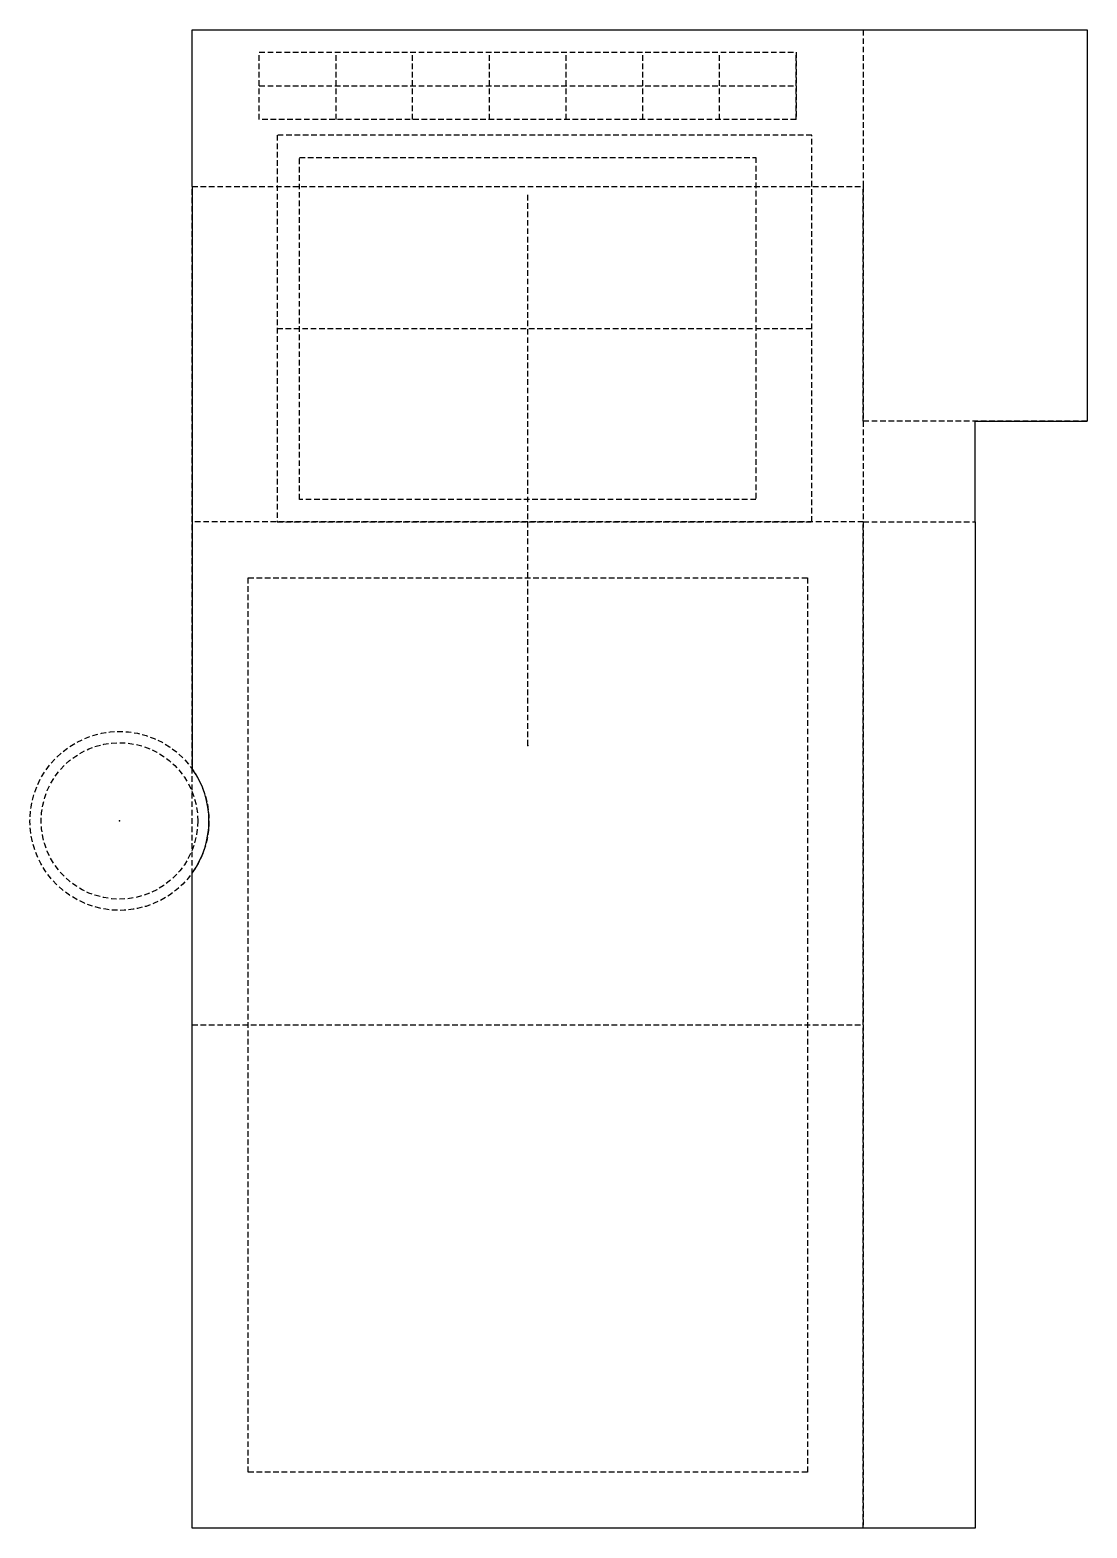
# Model space of a CAD drawing. Header units: millimetres. Extents: x -44 to 50, y -70 to 64.
import ezdxf

# ---------------------------------------------------------------- set-up
doc = ezdxf.new("R2010")
doc.units = ezdxf.units.MM
doc.linetypes.add('DASHED', pattern=[0.75, 0.5, -0.25])
doc.layers.get('0').update_dxf_attribs({"linetype": 'CONTINUOUS'})

msp = doc.modelspace()

# ---------------------------------------------------------------- linework, layer by layer
for p, q in [((-30, 50), (-30, 64)), ((-30, 64), (30, 64)), ((30, 64), (50, 64)), ((50, 64), (50, 29)), ((-30, 50), (-30, -2.09)), ((40, 20), (40, 29)), ((40, 29), (50, 29)), ((40, 20), (40, -70)), ((-30, -70), (-30, -11.41)), ((30, -70), (-30, -70)), ((40, -70), (30, -70))]:
    msp.add_line(p, q)
at = {"linetype": 'DASHED'}
for p, q in [((30, 64), (30, 50)), ((-24, 62), (24, 62)), ((-24, 56), (-24, 62)), ((-17.14, 56), (-17.14, 62)), ((-10.29, 56), (-10.29, 62)), ((-3.43, 56), (-3.43, 62)), ((3.43, 56), (3.43, 62)), ((10.29, 56), (10.29, 62)), ((17.14, 56), (17.14, 62)), ((24, 62), (24, 56)), ((24, 56), (24, 62)), ((-24, 59), (24, 59)), ((24, 56), (-24, 56)), ((25.4, 54.6), (-22.4, 54.6)), ((-22.4, 54.6), (-22.4, 20)), ((25.4, 20), (25.4, 54.6)), ((-20.4, 52.6), (20.4, 52.6)), ((-20.4, 22), (-20.4, 52.6)), ((20.4, 52.6), (20.4, 22)), ((-30, 50), (30, 50)), ((-30, -70), (-30, 50)), ((30, 50), (30, -70)), ((30, 29), (30, 50)), ((0, 0), (0, 49.25)), ((-22.4, 37.3), (25.4, 37.3)), ((50, 29), (30, 29)), ((20.4, 22), (-20.4, 22)), ((30, 20), (-30, 20)), ((-22.4, 20), (25.4, 20)), ((30, 20), (40, 20)), ((30, -70), (30, 20)), ((-25, 15), (25, 15)), ((-25, -65), (-25, 15)), ((25, 15), (25, -65)), ((-30, -25), (30, -25)), ((25, -65), (-25, -65))]:
    msp.add_line(p, q, dxfattribs=at)
for radius in [8, 7]:
    msp.add_circle((-36.5, -6.75), radius, dxfattribs=at)
msp.add_arc((-36.5, -6.75), 8, -35.6591, 35.6591)
for p in [(0, 0), (-36.5, -6.75)]:
    msp.add_point(p)

doc.saveas('drawing.dxf')
